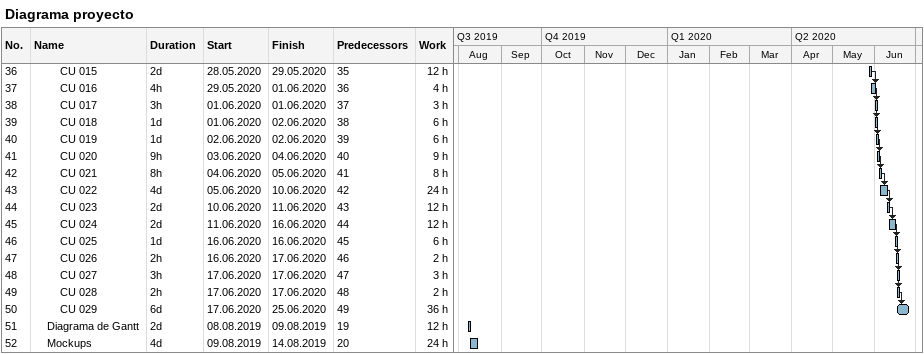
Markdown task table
Diagrama proyecto

| ID | Level | Task | Duration | Start | Finish | Predecessors | Work (h) |
|---|---|---|---|---|---|---|---|
| 36 | 3 | CU 015 | 2d | 2020-05-28 | 2020-05-29 | 35 | 12 |
| 37 | 3 | CU 016 | 4h | 2020-05-29 | 2020-06-01 | 36 | 4 |
| 38 | 3 | CU 017 | 3h | 2020-06-01 | 2020-06-01 | 37 | 3 |
| 39 | 3 | CU 018 | 1d | 2020-06-01 | 2020-06-02 | 38 | 6 |
| 40 | 3 | CU 019 | 1d | 2020-06-02 | 2020-06-02 | 39 | 6 |
| 41 | 3 | CU 020 | 9h | 2020-06-03 | 2020-06-04 | 40 | 9 |
| 42 | 3 | CU 021 | 8h | 2020-06-04 | 2020-06-05 | 41 | 8 |
| 43 | 3 | CU 022 | 4d | 2020-06-05 | 2020-06-10 | 42 | 24 |
| 44 | 3 | CU 023 | 2d | 2020-06-10 | 2020-06-11 | 43 | 12 |
| 45 | 3 | CU 024 | 2d | 2020-06-11 | 2020-06-16 | 44 | 12 |
| 46 | 3 | CU 025 | 1d | 2020-06-16 | 2020-06-16 | 45 | 6 |
| 47 | 3 | CU 026 | 2h | 2020-06-16 | 2020-06-17 | 46 | 2 |
| 48 | 3 | CU 027 | 3h | 2020-06-17 | 2020-06-17 | 47 | 3 |
| 49 | 3 | CU 028 | 2h | 2020-06-17 | 2020-06-17 | 48 | 2 |
| 50 | 3 | CU 029 | 6d | 2020-06-17 | 2020-06-25 | 49 | 36 |
| 51 | 2 | Diagrama de Gantt | 2d | 2019-08-08 | 2019-08-09 | 19 | 12 |
| 52 | 2 | Mockups | 4d | 2019-08-09 | 2019-08-14 | 20 | 24 |
